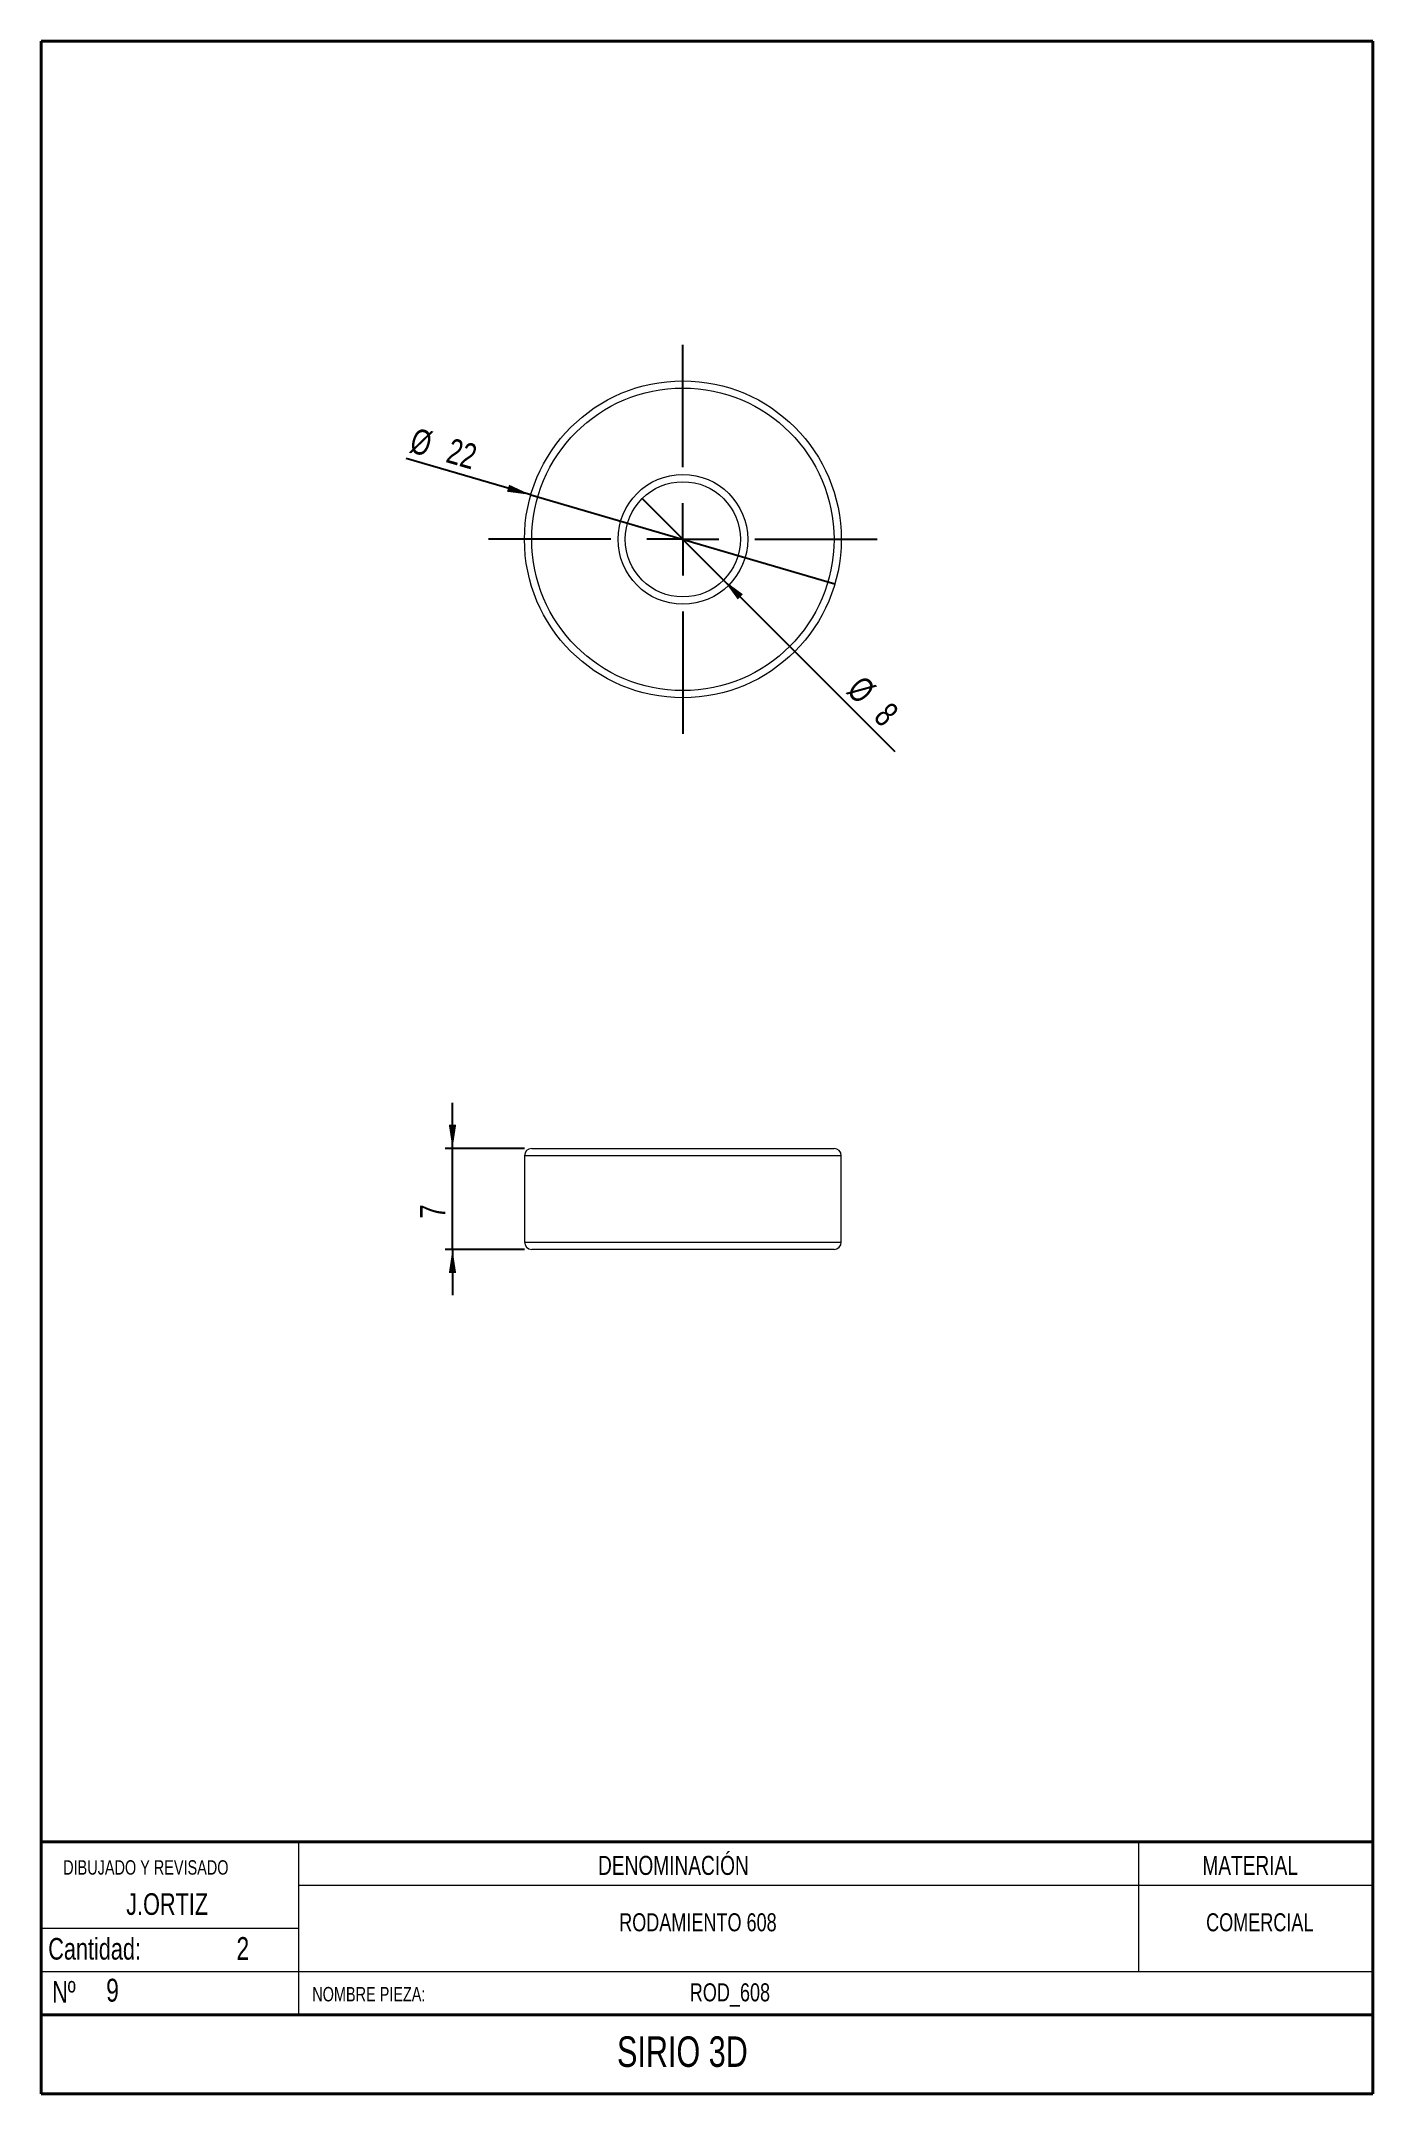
# Model space of a CAD drawing. Header units: millimetres. Extents: x 17 to 202, y 8 to 293.
import ezdxf

# ---------------------------------------------------------------- set-up
doc = ezdxf.new("R2010")
doc.units = ezdxf.units.MM
doc.layers.add('FORMAT', color=7, linetype='Continuous')
doc.styles.add('SLDTEXTSTYLE0', font='TXT', dxfattribs={"width": 0.75})
doc.dimstyles.new('SLDDIMSTYLE0', dxfattribs={"dimtxt": 3.5, "dimasz": 3.302, "dimexe": 0, "dimexo": 0.0625, "dimgap": 0.875, "dimtad": 1, "dimlfac": 0.5, "dimrnd": 1e-09, "dimzin": 12, "dimdsep": 46, "dimtxsty": 'SLDTEXTSTYLE0', "dimblk1": 'NONE', "dimsah": 1, "dimcen": 0, "dimadec": 0, "dimazin": 3, "dimtfac": 1, "dimtmove": 0, "dimatfit": 3, "dimldrblk": 'NONE', "dimfxl": 0, "dimfrac": 2, "dimtolj": 1, "dimtzin": 12, "dimarcsym": 0})
doc.dimstyles.new('SLDDIMSTYLE1', dxfattribs={"dimtxt": 3.5, "dimasz": 3.302, "dimexe": 0, "dimexo": 0.0625, "dimgap": 0.875, "dimtad": 1, "dimlfac": 0.5, "dimrnd": 1e-09, "dimzin": 12, "dimdsep": 46, "dimtxsty": 'SLDTEXTSTYLE0', "dimsah": 1, "dimcen": 0.09, "dimadec": 0, "dimazin": 3, "dimtfac": 1, "dimtmove": 0, "dimatfit": 0, "dimfxl": 0, "dimfrac": 2, "dimtolj": 1, "dimtzin": 12, "dimarcsym": 0})

# ---------------------------------------------------------------- blocks, each defined once
blk = doc.blocks.new('_D')
at = {"layer": 'FORMAT'}
for q in [(100.49, 229.48), (135.58, 194.39)]:
    blk.add_line((111.81, 218.17), q, dxfattribs=at)
blk.add_solid([(111.81, 218.17), (113.78, 215.47), (114.5, 216.19)], dxfattribs=at)
at = {"layer": 'FORMAT', "char_height": 3.5, "attachment_point": 1, "rotation": 315, "style": 'SLDTEXTSTYLE0'}
for s, insert in [('%%c', (131.2, 205.15, -6.8)), ('8', (134.97, 201.45, -6.8))]:
    blk.add_mtext(s, dxfattribs=dict(at, insert=insert))
blk = doc.blocks.new('_NONE')
blk = doc.blocks.new('_D_1')
at = {"layer": 'FORMAT'}
for q in [(67.71, 235.06), (127.26, 217.65)]:
    blk.add_line((85.03, 230), q, dxfattribs=at)
blk.add_solid([(85.03, 230), (82.01, 231.41), (81.72, 230.44)], dxfattribs=at)
at = {"layer": 'FORMAT', "char_height": 3.5, "attachment_point": 1, "rotation": 343.7031, "style": 'SLDTEXTSTYLE0'}
for s, insert in [('%%c', (68.98, 239.38, -6.8)), ('22', (74.06, 237.95, -6.8))]:
    blk.add_mtext(s, dxfattribs=dict(at, insert=insert))
blk = doc.blocks.new('SW_CENTERMARKSYMBOL_0')
at = {"layer": 'FORMAT', "color": 0}
for p, q in [((0, 10), (0, 27)), ((0, 0), (0, 5)), ((-10, 0), (-27, 0)), ((0, 0), (-5, 0)), ((0, 0), (0, -5)), ((0, 0), (5, 0)), ((10, 0), (27, 0)), ((0, -10), (0, -27))]:
    blk.add_line(p, q, dxfattribs=at)
blk = doc.blocks.new('_D_2')
at = {"layer": 'FORMAT'}
for p, q in [((74.15, 139.25), (74.15, 145.6)), ((84.15, 139.25), (73.15, 139.25)), ((74.15, 125.25), (74.15, 139.25)), ((84.15, 125.25), (73.15, 125.25)), ((74.15, 125.25), (74.15, 118.9))]:
    blk.add_line(p, q, dxfattribs=at)
for points in [[(74.15, 139.25), (74.66, 142.56), (73.64, 142.56)], [(74.15, 125.25), (73.64, 121.95), (74.66, 121.95)]]:
    blk.add_solid(points, dxfattribs=at)
at = {"layer": 'FORMAT', "insert": (69.64, 129.54, 0.2), "char_height": 3.5, "attachment_point": 1, "rotation": 90, "style": 'SLDTEXTSTYLE0'}
blk.add_mtext('7', dxfattribs=at)

msp = doc.modelspace()

# ---------------------------------------------------------------- linework, layer by layer
at = {"color": 7, "linetype": 'Continuous', "lineweight": 40}
for p, q in [((17, 8), (17, 293)), ((17, 293), (202, 293)), ((202, 64), (202, 293)), ((202, 8), (202, 64)), ((17, 43), (202, 43)), ((17, 19), (202, 19)), ((17, 8), (202, 8))]:
    msp.add_line(p, q, dxfattribs=at)
at = {"color": 7, "linetype": 'Continuous', "lineweight": 15}
for p, q in [((84.149, 138.253), (84.149, 126.253)), ((128.149, 138.253), (84.149, 138.253)), ((85.149, 139.253), (127.149, 139.253)), ((128.149, 126.253), (128.149, 138.253)), ((84.149, 126.253), (128.149, 126.253)), ((127.149, 125.253), (85.149, 125.253)), ((52.804, 19), (52.79, 43)), ((169.464, 25), (169.464, 43)), ((52.794, 37), (202, 37)), ((17, 31), (52.797, 31)), ((17, 25), (202, 25))]:
    msp.add_line(p, q, dxfattribs=at)
for radius in [22, 21, 9, 8]:
    msp.add_circle((106.149, 223.825), radius, dxfattribs=at)
for centre, start, end in [((85.149, 138.253), 90, 180), ((127.149, 138.253), 0, 90), ((85.149, 126.253), 180, 270), ((127.149, 126.253), 270, 0)]:
    msp.add_arc(centre, 1, start, end, dxfattribs=at)

# ---------------------------------------------------------------- block references
at = {"layer": 'FORMAT'}
msp.add_blockref('SW_CENTERMARKSYMBOL_0', (106.149, 223.825), dxfattribs=at)

# ---------------------------------------------------------------- texts
at = {"color": 7, "linetype": 'Continuous', "lineweight": 0, "style": 'SLDTEXTSTYLE0'}
for s, insert, char_height, attachment_point in [('DIBUJADO Y REVISADO', (20.075, 40.445), 2, 1), ('DENOMINACIÓN', (94.368, 41.054), 2.64583, 1), ('MATERIAL', (178.309, 41.054), 2.6458, 1), ('J.ORTIZ', (34.519, 35.86), 3, 2), ('RODAMIENTO 608', (108.239, 33.081), 2.5, 2), ('COMERCIAL', (186.28, 33.081), 2.5, 2), ('2', (45.028, 29.775), 3.175, 2), ('Nº', (18.539, 23.664), 3, 1), ('NOMBRE PIEZA:', (54.675, 22.851), 2, 1), ('ROD_608', (112.685, 23.357), 2.5, 2)]:
    msp.add_mtext(s, dxfattribs=dict(at, insert=insert, char_height=char_height, attachment_point=attachment_point))
at = {"layer": 'FORMAT', "attachment_point": 1, "style": 'SLDTEXTSTYLE0'}
for s, insert, char_height in [('Cantidad:', (18.001, 29.651), 3), ('9', (26.043, 23.99), 3.175), ('SIRIO 3D', (97, 15.991), 4.2333)]:
    msp.add_mtext(s, dxfattribs=dict(at, insert=insert, char_height=char_height))

# ---------------------------------------------------------------- dimensions: what is measured, and where the dimension line sits
at = {"layer": 'FORMAT'}
for p1, p2, picture, middle in [((127.265, 217.651), (85.033, 229.998), '_D_1', (73.983, 233.229)), ((100.492, 229.482), (111.806, 218.168), '_D', (131.875, 198.099))]:
    dim = msp.add_diameter_dim_2p(p1=p1, p2=p2, dimstyle='SLDDIMSTYLE0', dxfattribs=at)
    dim.commit()
    dim.dimension.update_dxf_attribs({"geometry": picture, "text_midpoint": middle, "dimtype": 163})
dim = msp.add_linear_dim(base=(74.149, 139.253), p1=(85.149, 125.253), p2=(85.149, 139.253), angle=90, dimstyle='SLDDIMSTYLE1', dxfattribs=at)
dim.commit()
dim.dimension.update_dxf_attribs({"geometry": '_D_2', "text_midpoint": (74.149, 132.253), "dimtype": 160})

doc.saveas('drawing.dxf')
